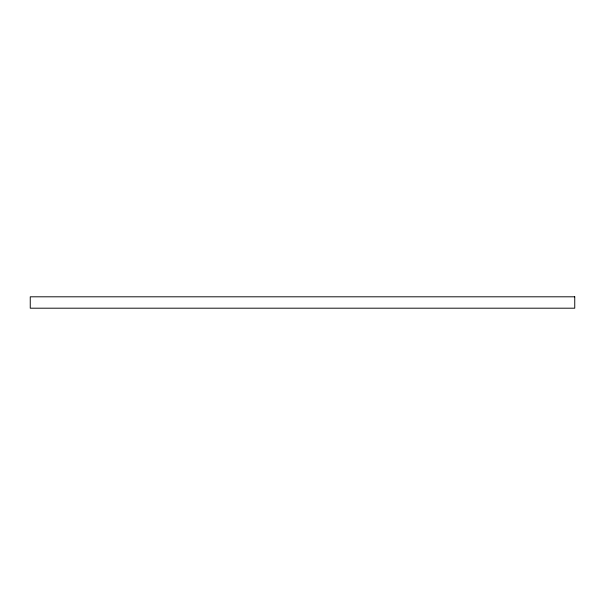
<?xml version="1.0" encoding="UTF-8"?>
<svg xmlns="http://www.w3.org/2000/svg" width="605" height="605" viewBox="0 0 605 605"><rect width="100%" height="100%" fill="white"/><g stroke="black" fill="none" stroke-linecap="round" stroke-linejoin="round"><path stroke-width="0.91" d="M574.75 296.805L30.25 296.805L30.25 308.195L574.75 308.195L574.75 296.805"/></g></svg>
